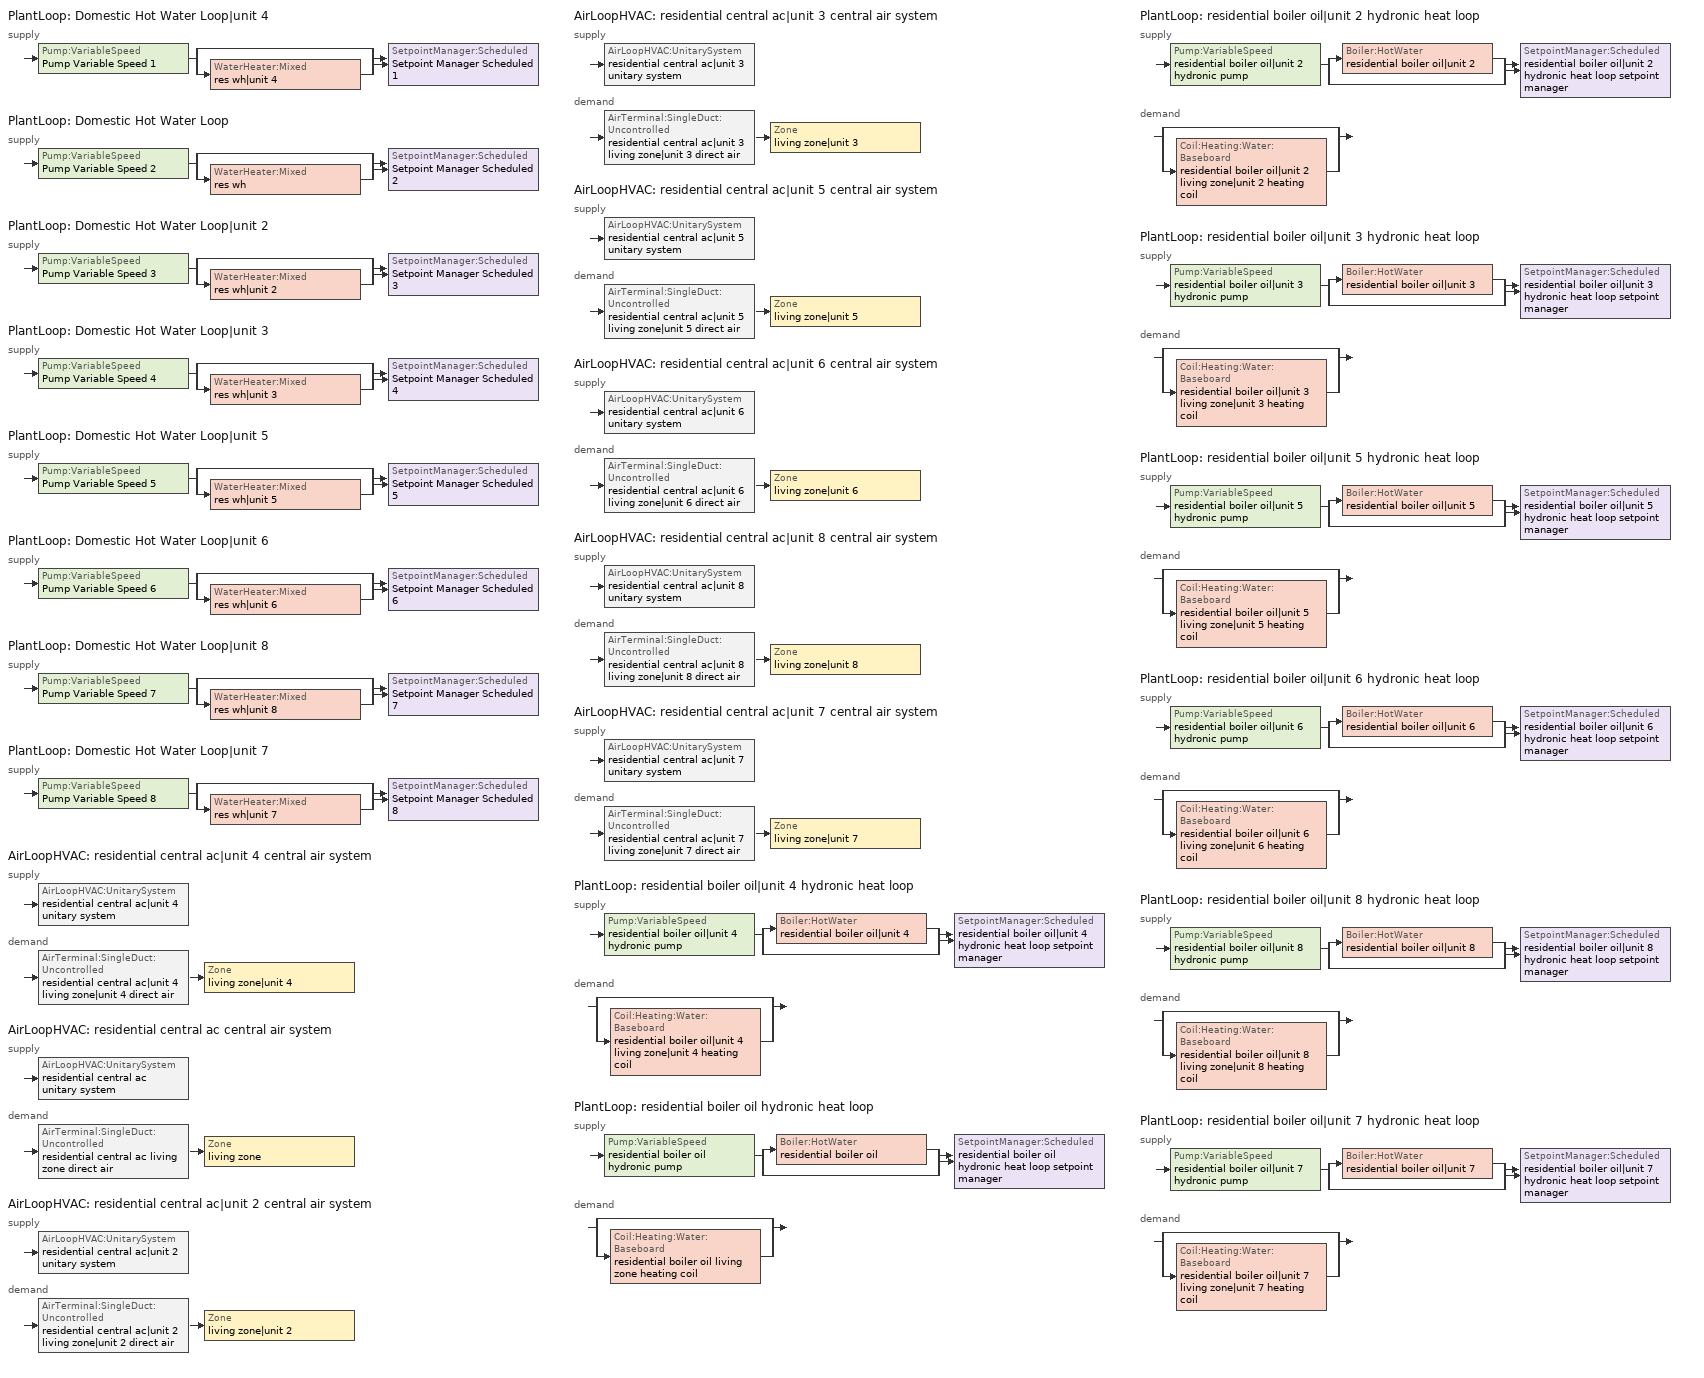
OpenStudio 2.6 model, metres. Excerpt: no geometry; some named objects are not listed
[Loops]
PlantLoop 'Domestic Hot Water Loop|unit 4'
 supply: Pump:VariableSpeed 'Pump Variable Speed 1' > split
  | bypass
  | WaterHeater:Mixed 'res wh|unit 4'
  join > SetpointManager:Scheduled 'Setpoint Manager Scheduled 1'
PlantLoop 'Domestic Hot Water Loop'
 supply: Pump:VariableSpeed 'Pump Variable Speed 2' > split
  | bypass
  | WaterHeater:Mixed 'res wh'
  join > SetpointManager:Scheduled 'Setpoint Manager Scheduled 2'
PlantLoop 'Domestic Hot Water Loop|unit 2'
 supply: Pump:VariableSpeed 'Pump Variable Speed 3' > split
  | bypass
  | WaterHeater:Mixed 'res wh|unit 2'
  join > SetpointManager:Scheduled 'Setpoint Manager Scheduled 3'
PlantLoop 'Domestic Hot Water Loop|unit 3'
 supply: Pump:VariableSpeed 'Pump Variable Speed 4' > split
  | bypass
  | WaterHeater:Mixed 'res wh|unit 3'
  join > SetpointManager:Scheduled 'Setpoint Manager Scheduled 4'
PlantLoop 'Domestic Hot Water Loop|unit 5'
 supply: Pump:VariableSpeed 'Pump Variable Speed 5' > split
  | bypass
  | WaterHeater:Mixed 'res wh|unit 5'
  join > SetpointManager:Scheduled 'Setpoint Manager Scheduled 5'
PlantLoop 'Domestic Hot Water Loop|unit 6'
 supply: Pump:VariableSpeed 'Pump Variable Speed 6' > split
  | bypass
  | WaterHeater:Mixed 'res wh|unit 6'
  join > SetpointManager:Scheduled 'Setpoint Manager Scheduled 6'
PlantLoop 'Domestic Hot Water Loop|unit 8'
 supply: Pump:VariableSpeed 'Pump Variable Speed 7' > split
  | bypass
  | WaterHeater:Mixed 'res wh|unit 8'
  join > SetpointManager:Scheduled 'Setpoint Manager Scheduled 7'
PlantLoop 'Domestic Hot Water Loop|unit 7'
 supply: Pump:VariableSpeed 'Pump Variable Speed 8' > split
  | bypass
  | WaterHeater:Mixed 'res wh|unit 7'
  join > SetpointManager:Scheduled 'Setpoint Manager Scheduled 8'
AirLoopHVAC 'residential central ac|unit 4 central air system'
 supply: AirLoopHVAC:UnitarySystem 'residential central ac|unit 4 unitary system'
 demand: AirTerminal:SingleDuct:Uncontrolled 'residential central ac|unit 4 living zone|unit 4 direct air' > Zone 'living zone|unit 4'
AirLoopHVAC 'residential central ac central air system'
 supply: AirLoopHVAC:UnitarySystem 'residential central ac unitary system'
 demand: AirTerminal:SingleDuct:Uncontrolled 'residential central ac living zone direct air' > Zone 'living zone'
AirLoopHVAC 'residential central ac|unit 2 central air system'
 supply: AirLoopHVAC:UnitarySystem 'residential central ac|unit 2 unitary system'
 demand: AirTerminal:SingleDuct:Uncontrolled 'residential central ac|unit 2 living zone|unit 2 direct air' > Zone 'living zone|unit 2'
AirLoopHVAC 'residential central ac|unit 3 central air system'
 supply: AirLoopHVAC:UnitarySystem 'residential central ac|unit 3 unitary system'
 demand: AirTerminal:SingleDuct:Uncontrolled 'residential central ac|unit 3 living zone|unit 3 direct air' > Zone 'living zone|unit 3'
AirLoopHVAC 'residential central ac|unit 5 central air system'
 supply: AirLoopHVAC:UnitarySystem 'residential central ac|unit 5 unitary system'
 demand: AirTerminal:SingleDuct:Uncontrolled 'residential central ac|unit 5 living zone|unit 5 direct air' > Zone 'living zone|unit 5'
AirLoopHVAC 'residential central ac|unit 6 central air system'
 supply: AirLoopHVAC:UnitarySystem 'residential central ac|unit 6 unitary system'
 demand: AirTerminal:SingleDuct:Uncontrolled 'residential central ac|unit 6 living zone|unit 6 direct air' > Zone 'living zone|unit 6'
AirLoopHVAC 'residential central ac|unit 8 central air system'
 supply: AirLoopHVAC:UnitarySystem 'residential central ac|unit 8 unitary system'
 demand: AirTerminal:SingleDuct:Uncontrolled 'residential central ac|unit 8 living zone|unit 8 direct air' > Zone 'living zone|unit 8'
AirLoopHVAC 'residential central ac|unit 7 central air system'
 supply: AirLoopHVAC:UnitarySystem 'residential central ac|unit 7 unitary system'
 demand: AirTerminal:SingleDuct:Uncontrolled 'residential central ac|unit 7 living zone|unit 7 direct air' > Zone 'living zone|unit 7'
PlantLoop 'residential boiler oil|unit 4 hydronic heat loop'
 supply: Pump:VariableSpeed 'residential boiler oil|unit 4 hydronic pump' > split
  | Boiler:HotWater 'residential boiler oil|unit 4'
  | bypass
  join > SetpointManager:Scheduled 'residential boiler oil|unit 4 hydronic heat loop setpoint manager'
 demand: split
  | bypass
  | Coil:Heating:Water:Baseboard 'residential boiler oil|unit 4 living zone|unit 4 heating coil'
PlantLoop 'residential boiler oil hydronic heat loop'
 supply: Pump:VariableSpeed 'residential boiler oil hydronic pump' > split
  | Boiler:HotWater 'residential boiler oil'
  | bypass
  join > SetpointManager:Scheduled 'residential boiler oil hydronic heat loop setpoint manager'
 demand: split
  | bypass
  | Coil:Heating:Water:Baseboard 'residential boiler oil living zone heating coil'
PlantLoop 'residential boiler oil|unit 2 hydronic heat loop'
 supply: Pump:VariableSpeed 'residential boiler oil|unit 2 hydronic pump' > split
  | Boiler:HotWater 'residential boiler oil|unit 2'
  | bypass
  join > SetpointManager:Scheduled 'residential boiler oil|unit 2 hydronic heat loop setpoint manager'
 demand: split
  | bypass
  | Coil:Heating:Water:Baseboard 'residential boiler oil|unit 2 living zone|unit 2 heating coil'
PlantLoop 'residential boiler oil|unit 3 hydronic heat loop'
 supply: Pump:VariableSpeed 'residential boiler oil|unit 3 hydronic pump' > split
  | Boiler:HotWater 'residential boiler oil|unit 3'
  | bypass
  join > SetpointManager:Scheduled 'residential boiler oil|unit 3 hydronic heat loop setpoint manager'
 demand: split
  | bypass
  | Coil:Heating:Water:Baseboard 'residential boiler oil|unit 3 living zone|unit 3 heating coil'
PlantLoop 'residential boiler oil|unit 5 hydronic heat loop'
 supply: Pump:VariableSpeed 'residential boiler oil|unit 5 hydronic pump' > split
  | Boiler:HotWater 'residential boiler oil|unit 5'
  | bypass
  join > SetpointManager:Scheduled 'residential boiler oil|unit 5 hydronic heat loop setpoint manager'
 demand: split
  | bypass
  | Coil:Heating:Water:Baseboard 'residential boiler oil|unit 5 living zone|unit 5 heating coil'
PlantLoop 'residential boiler oil|unit 6 hydronic heat loop'
 supply: Pump:VariableSpeed 'residential boiler oil|unit 6 hydronic pump' > split
  | Boiler:HotWater 'residential boiler oil|unit 6'
  | bypass
  join > SetpointManager:Scheduled 'residential boiler oil|unit 6 hydronic heat loop setpoint manager'
 demand: split
  | bypass
  | Coil:Heating:Water:Baseboard 'residential boiler oil|unit 6 living zone|unit 6 heating coil'
PlantLoop 'residential boiler oil|unit 8 hydronic heat loop'
 supply: Pump:VariableSpeed 'residential boiler oil|unit 8 hydronic pump' > split
  | Boiler:HotWater 'residential boiler oil|unit 8'
  | bypass
  join > SetpointManager:Scheduled 'residential boiler oil|unit 8 hydronic heat loop setpoint manager'
 demand: split
  | bypass
  | Coil:Heating:Water:Baseboard 'residential boiler oil|unit 8 living zone|unit 8 heating coil'
PlantLoop 'residential boiler oil|unit 7 hydronic heat loop'
 supply: Pump:VariableSpeed 'residential boiler oil|unit 7 hydronic pump' > split
  | Boiler:HotWater 'residential boiler oil|unit 7'
  | bypass
  join > SetpointManager:Scheduled 'residential boiler oil|unit 7 hydronic heat loop setpoint manager'
 demand: split
  | bypass
  | Coil:Heating:Water:Baseboard 'residential boiler oil|unit 7 living zone|unit 7 heating coil'
[Sizing:Zone] Zone Cooling Design Supply Air Temperature Input Method=SupplyAirTemperature; Zone Cooling Design Supply Air Temperature {C}=14; Zone Cooling Design Supply Air Temperature Difference {deltaC}=11.11; Zone Heating Design Supply Air Temperature Input Method=SupplyAirTemperature; Zone Heating Design Supply Air Temperature {C}=40; Zone Heating Design Supply Air Temperature Difference {deltaC}=11.11; Zone Cooling Design Supply Air Humidity Ratio {kg-H2O/kg-air}=0.0085; Zone Heating Design Supply Air Humidity Ratio {kg-H2O/kg-air}=0.008; Cooling Design Air Flow Method=DesignDay; Heating Design Air Flow Method=DesignDay; Account for Dedicated Outdoor Air System=No; Dedicated Outdoor Air System Control Strategy=NeutralSupplyAir; Dedicated Outdoor Air Low Setpoint Temperature for Design {C}=autosize; Dedicated Outdoor Air High Setpoint Temperature for Design {C}=autosize
living zone; living zone|unit 2; living zone|unit 3; living zone|unit 4; living zone|unit 5; living zone|unit 6; living zone|unit 7; living zone|unit 8; corridor zone; unfinished basement zone; res ds_4 ret air zone; res ds_1 ret air zone; res ds_2 ret air zone; res ds_3 ret air zone; res ds_5 ret air zone; res ds_6 ret air zone; res ds_8 ret air zone; res ds_7 ret air zone
[Zone equipment]
living zone: residential central ac living zone direct air, residential boiler oil living zone convective water
living zone|unit 2: residential central ac|unit 2 living zone|unit 2 direct air, residential boiler oil|unit 2 living zone|unit 2 convective water
living zone|unit 3: residential central ac|unit 3 living zone|unit 3 direct air, residential boiler oil|unit 3 living zone|unit 3 convective water
living zone|unit 4: residential central ac|unit 4 living zone|unit 4 direct air, residential boiler oil|unit 4 living zone|unit 4 convective water
living zone|unit 5: residential central ac|unit 5 living zone|unit 5 direct air, residential boiler oil|unit 5 living zone|unit 5 convective water
living zone|unit 6: residential central ac|unit 6 living zone|unit 6 direct air, residential boiler oil|unit 6 living zone|unit 6 convective water
living zone|unit 7: residential central ac|unit 7 living zone|unit 7 direct air, residential boiler oil|unit 7 living zone|unit 7 convective water
living zone|unit 8: residential central ac|unit 8 living zone|unit 8 direct air, residential boiler oil|unit 8 living zone|unit 8 convective water
[PlantLoop] Glycol Concentration=0; Load Distribution Scheme=Optimal
Name | Maximum Loop Flow Rate {m3/s} | Plant Loop Volume {m3} | Fluid Type | Maximum Loop Temperature {C} | Minimum Loop Temperature {C} | Minimum Loop Flow Rate {m3/s}
Domestic Hot Water Loop|unit 4; Domestic Hot Water Loop; Domestic Hot Water Loop|unit 2; Domestic Hot Water Loop|unit 3; Domestic Hot Water Loop|unit 5; Domestic Hot Water Loop|unit 6; Domestic Hot Water Loop|unit 8; Domestic Hot Water Loop|unit 7 | 0.01 | 0.003
residential boiler oil|unit 4 hydronic heat loop; residential boiler oil hydronic heat loop; residential boiler oil|unit 2 hydronic heat loop; residential boiler oil|unit 3 hydronic heat loop; residential boiler oil|unit 5 hydronic heat loop; residential boiler oil|unit 6 hydronic heat loop; residential boiler oil|unit 8 hydronic heat loop; residential boiler oil|unit 7 hydronic heat loop |  | Autocalculate | Water | 100 | 0 | 0
[Sizing:Plant] Loop Type=Heating; Sizing Option=NonCoincident; Zone Timesteps in Averaging Window=1; Coincident Sizing Factor Mode=None
Name | Design Loop Exit Temperature {C} | Loop Design Temperature Difference {deltaC}
Domestic Hot Water Loop|unit 4; Domestic Hot Water Loop; Domestic Hot Water Loop|unit 2; Domestic Hot Water Loop|unit 3; Domestic Hot Water Loop|unit 5; Domestic Hot Water Loop|unit 6; Domestic Hot Water Loop|unit 8; Domestic Hot Water Loop|unit 7 | 52.6667 | 5.55556
residential boiler oil|unit 4 hydronic heat loop; residential boiler oil hydronic heat loop; residential boiler oil|unit 2 hydronic heat loop; residential boiler oil|unit 3 hydronic heat loop; residential boiler oil|unit 5 hydronic heat loop; residential boiler oil|unit 6 hydronic heat loop; residential boiler oil|unit 8 hydronic heat loop; residential boiler oil|unit 7 hydronic heat loop | 82.2222 | 11.1111
[Pump:VariableSpeed] Fraction of Motor Inefficiencies to Fluid Stream=0; Coefficient 1 of the Part Load Performance Curve=0; Coefficient 2 of the Part Load Performance Curve=1; Coefficient 3 of the Part Load Performance Curve=0; Coefficient 4 of the Part Load Performance Curve=0; Pump Control Type=Intermittent; Skin Loss Radiative Fraction=0.5; Design Power Sizing Method=PowerPerFlowPerPressure; Design Electric Power per Unit Flow Rate {W/(m3/s)}=348701.1; Design Shaft Power per Unit Flow Rate per Unit Head {W-s/m3-Pa}=1.28205; Design Minimum Flow Rate Fraction=0
Name | Rated Flow Rate {m3/s} | Rated Pump Head {Pa} | Rated Power Consumption {W} | Motor Efficiency
Pump Variable Speed 1; Pump Variable Speed 2; Pump Variable Speed 3; Pump Variable Speed 4; Pump Variable Speed 5; Pump Variable Speed 6; Pump Variable Speed 7; Pump Variable Speed 8 | 0.01 | 1 | 0 | 1
residential boiler oil|unit 4 hydronic pump; residential boiler oil hydronic pump; residential boiler oil|unit 2 hydronic pump; residential boiler oil|unit 3 hydronic pump; residential boiler oil|unit 5 hydronic pump; residential boiler oil|unit 6 hydronic pump; residential boiler oil|unit 8 hydronic pump; residential boiler oil|unit 7 hydronic pump | 0.000630902 | 179352 |  | 0.9
[SetpointManager:Scheduled] Control Variable=Temperature
Name | Schedule
Setpoint Manager Scheduled 1 | dhw temp
Setpoint Manager Scheduled 2 | dhw temp 1
Setpoint Manager Scheduled 3 | dhw temp 2
Setpoint Manager Scheduled 4 | dhw temp 3
Setpoint Manager Scheduled 5 | dhw temp 4
Setpoint Manager Scheduled 6 | dhw temp 5
Setpoint Manager Scheduled 7 | dhw temp 6
Setpoint Manager Scheduled 8 | dhw temp 7
residential boiler oil|unit 4 hydronic heat loop setpoint manager | residential boiler oil|unit 4 hydronic heat supply setpoint
residential boiler oil hydronic heat loop setpoint manager | residential boiler oil hydronic heat supply setpoint
residential boiler oil|unit 2 hydronic heat loop setpoint manager | residential boiler oil|unit 2 hydronic heat supply setpoint
residential boiler oil|unit 3 hydronic heat loop setpoint manager | residential boiler oil|unit 3 hydronic heat supply setpoint
residential boiler oil|unit 5 hydronic heat loop setpoint manager | residential boiler oil|unit 5 hydronic heat supply setpoint
residential boiler oil|unit 6 hydronic heat loop setpoint manager | residential boiler oil|unit 6 hydronic heat supply setpoint
residential boiler oil|unit 8 hydronic heat loop setpoint manager | residential boiler oil|unit 8 hydronic heat supply setpoint
residential boiler oil|unit 7 hydronic heat loop setpoint manager | residential boiler oil|unit 7 hydronic heat supply setpoint
[WaterHeater:Mixed] Tank Volume {m3}=0.107884; Deadband Temperature Difference {deltaC}=2; Maximum Temperature Limit {C}=99; Heater Control Type=Cycle; Heater Maximum Capacity {W}=11722.8; Heater Minimum Capacity {W}=0; Heater Fuel Type=NaturalGas; Heater Thermal Efficiency=0.773298; Off Cycle Parasitic Fuel Consumption Rate {W}=0; Off Cycle Parasitic Fuel Type=Electricity; Off Cycle Parasitic Heat Fraction to Tank=0; On Cycle Parasitic Fuel Consumption Rate {W}=0; On Cycle Parasitic Fuel Type=Electricity; On Cycle Parasitic Heat Fraction to Tank=0; Ambient Temperature Indicator=ThermalZone; Off Cycle Loss Coefficient to Ambient Temperature {W/K}=4.15693; Off Cycle Loss Fraction to Thermal Zone=0.64; On Cycle Loss Coefficient to Ambient Temperature {W/K}=4.15693; On Cycle Loss Fraction to Thermal Zone=1; Use Side Effectiveness=1; Source Side Effectiveness=1; Use Side Design Flow Rate {m3/s}=autosize; Source Side Design Flow Rate {m3/s}=autosize; Indirect Water Heating Recovery Time {hr}=1.5; Source Side Flow Control Mode=IndirectHeatPrimarySetpoint
Name | Setpoint Temperature Schedule | Ambient Temperature Thermal Zone
res wh|unit 4 | WH Setpoint Temp | unfinished basement zone
res wh | WH Setpoint Temp 1 | unfinished basement zone
res wh|unit 2 | WH Setpoint Temp 2 | unfinished basement zone
res wh|unit 3 | WH Setpoint Temp 3 | unfinished basement zone
res wh|unit 5 | WH Setpoint Temp 4 | living zone|unit 5
res wh|unit 6 | WH Setpoint Temp 5 | living zone|unit 6
res wh|unit 8 | WH Setpoint Temp 6 | living zone|unit 8
res wh|unit 7 | WH Setpoint Temp 7 | living zone|unit 7
[Coil:Cooling:DX:SingleSpeed] Availability Schedule=residential cooling season; Rated Total Cooling Capacity {W}=17584.3; Rated Sensible Heat Ratio=0.740403; Rated COP {W/W}=3.95054; Rated Air Flow Rate {m3/s}=0.911095; Rated Evaporator Fan Power Per Volume Flow Rate {W/(m3/s)}=773.391; Nominal Time for Condensate Removal to Begin {s}=1000; Ratio of Initial Moisture Evaporation Rate and Steady State Latent Capacity=1.5; Maximum Cycling Rate {cycles/hr}=3; Latent Capacity Time Constant {s}=45; Condenser Type=AirCooled; Evaporative Condenser Effectiveness=0; Evaporative Condenser Air Flow Rate {m3/s}=Autosize; Evaporative Condenser Pump Rated Power Consumption {W}=Autosize; Crankcase Heater Capacity {W}=0; Maximum Outdoor Dry-Bulb Temperature for Crankcase Heater Operation {C}=12.7778; Basin Heater Capacity {W/K}=0; Basin Heater Setpoint Temperature {C}=10
Name | Total Cooling Capacity Function of Temperature Curve | Total Cooling Capacity Function of Flow Fraction Curve | Energy Input Ratio Function of Temperature Curve | Energy Input Ratio Function of Flow Fraction Curve | Part Load Fraction Correlation Curve
residential central ac|unit 4 cooling coil | Cool-Cap-fT1 | Cool-Cap-fFF1 | Cool-EIR-fT1 | Cool-EIR-fFF1 | Cool-PLF-fPLR1
residential central ac cooling coil | Cool-Cap-fT1 1 | Cool-Cap-fFF1 1 | Cool-EIR-fT1 1 | Cool-EIR-fFF1 1 | Cool-PLF-fPLR1 1
residential central ac|unit 2 cooling coil | Cool-Cap-fT1 2 | Cool-Cap-fFF1 2 | Cool-EIR-fT1 2 | Cool-EIR-fFF1 2 | Cool-PLF-fPLR1 2
residential central ac|unit 3 cooling coil | Cool-Cap-fT1 3 | Cool-Cap-fFF1 3 | Cool-EIR-fT1 3 | Cool-EIR-fFF1 3 | Cool-PLF-fPLR1 3
residential central ac|unit 5 cooling coil | Cool-Cap-fT1 4 | Cool-Cap-fFF1 4 | Cool-EIR-fT1 4 | Cool-EIR-fFF1 4 | Cool-PLF-fPLR1 4
residential central ac|unit 6 cooling coil | Cool-Cap-fT1 5 | Cool-Cap-fFF1 5 | Cool-EIR-fT1 5 | Cool-EIR-fFF1 5 | Cool-PLF-fPLR1 5
residential central ac|unit 8 cooling coil | Cool-Cap-fT1 6 | Cool-Cap-fFF1 6 | Cool-EIR-fT1 6 | Cool-EIR-fFF1 6 | Cool-PLF-fPLR1 6
residential central ac|unit 7 cooling coil | Cool-Cap-fT1 7 | Cool-Cap-fFF1 7 | Cool-EIR-fT1 7 | Cool-EIR-fFF1 7 | Cool-PLF-fPLR1 7
[Fan:OnOff] Availability Schedule=Always On Discrete; Fan Efficiency=0.117562; Pressure Rise {Pa}=124.55; Motor Efficiency=1; Motor In Airstream Fraction=1
Name | Maximum Flow Rate {m3/s} | Fan Power Ratio Function of Speed Ratio Curve | Fan Efficiency Ratio Function of Speed Ratio Curve
residential central ac|unit 4 supply fan | 0.0759163 | Fan On Off Power Curve | Fan On Off Efficiency Curve
residential central ac supply fan | 0.0776101 | Fan On Off Power Curve 1 | Fan On Off Efficiency Curve 1
residential central ac|unit 2 supply fan | 0.0779044 | Fan On Off Power Curve 2 | Fan On Off Efficiency Curve 2
residential central ac|unit 3 supply fan | 0.075622 | Fan On Off Power Curve 3 | Fan On Off Efficiency Curve 3
residential central ac|unit 5 supply fan | 0.0813712 | Fan On Off Power Curve 4 | Fan On Off Efficiency Curve 4
residential central ac|unit 6 supply fan | 0.0816447 | Fan On Off Power Curve 5 | Fan On Off Efficiency Curve 5
residential central ac|unit 8 supply fan | 0.0797967 | Fan On Off Power Curve 6 | Fan On Off Efficiency Curve 6
residential central ac|unit 7 supply fan | 0.0795232 | Fan On Off Power Curve 7 | Fan On Off Efficiency Curve 7
[AirLoopHVAC:UnitarySystem] Control Type=Load; Dehumidification Control Type=None; Availability Schedule=Always On Discrete; Fan Placement=BlowThrough; Supply Air Fan Operating Mode Schedule=Always Off Discrete; DX Heating Coil Sizing Ratio=1; Use DOAS DX Cooling Coil=No; DOAS DX Cooling Coil Leaving Minimum Air Temperature {C}=2; Latent Load Control=SensibleOnlyLoadControl; Supply Air Flow Rate Method During Cooling Operation=SupplyAirFlowRate; Supply Air Flow Rate Method During Heating Operation=SupplyAirFlowRate; Supply Air Flow Rate During Heating Operation {m3/s}=1e-005; Supply Air Flow Rate When No Cooling or Heating is Required {m3/s}=0; Maximum Supply Air Temperature {C}=48.8889; Maximum Outdoor Dry-Bulb Temperature for Supplemental Heater Operation {C}=21; Maximum Cycling Rate {cycles/hr}=2.5; Heat Pump Time Constant {s}=60; Fraction of On-Cycle Power Use=0.01; Heat Pump Fan Delay Time {s}=60; Ancilliary On-Cycle Electric Power {W}=0; Ancilliary Off-Cycle Electric Power {W}=0
Name | Controlling Zone or Thermostat Location | Supply Fan | Cooling Coil | Supply Air Flow Rate During Cooling Operation {m3/s}
residential central ac|unit 4 unitary system | living zone|unit 4 | residential central ac|unit 4 supply fan | residential central ac|unit 4 cooling coil | 0.0759116
residential central ac unitary system | living zone | residential central ac supply fan | residential central ac cooling coil | 0.0776054
residential central ac|unit 2 unitary system | living zone|unit 2 | residential central ac|unit 2 supply fan | residential central ac|unit 2 cooling coil | 0.0778997
residential central ac|unit 3 unitary system | living zone|unit 3 | residential central ac|unit 3 supply fan | residential central ac|unit 3 cooling coil | 0.0756173
residential central ac|unit 5 unitary system | living zone|unit 5 | residential central ac|unit 5 supply fan | residential central ac|unit 5 cooling coil | 0.0813665
residential central ac|unit 6 unitary system | living zone|unit 6 | residential central ac|unit 6 supply fan | residential central ac|unit 6 cooling coil | 0.08164
residential central ac|unit 8 unitary system | living zone|unit 8 | residential central ac|unit 8 supply fan | residential central ac|unit 8 cooling coil | 0.079792
residential central ac|unit 7 unitary system | living zone|unit 7 | residential central ac|unit 7 supply fan | residential central ac|unit 7 cooling coil | 0.0795185
[AirLoopHVAC] Availability Schedule=Always On Discrete
Name | Design Supply Air Flow Rate {m3/s}
residential central ac|unit 4 central air system | 0.0759116
residential central ac central air system | 0.0776054
residential central ac|unit 2 central air system | 0.0778997
residential central ac|unit 3 central air system | 0.0756173
residential central ac|unit 5 central air system | 0.0813665
residential central ac|unit 6 central air system | 0.08164
residential central ac|unit 8 central air system | 0.079792
residential central ac|unit 7 central air system | 0.0795185
[Sizing:System] Type of Load to Size On=Sensible; Design Outdoor Air Flow Rate {m3/s}=Autosize; Minimum System Air Flow Ratio=0.3; Preheat Design Temperature {C}=7; Preheat Design Humidity Ratio {kg-H2O/kg-Air}=0.008; Precool Design Temperature {C}=12.8; Precool Design Humidity Ratio {kg-H2O/kg-Air}=0.008; Central Cooling Design Supply Air Temperature {C}=12.8; Central Heating Design Supply Air Temperature {C}=16.7; Sizing Option=NonCoincident; 100% Outdoor Air in Cooling=Yes; 100% Outdoor Air in Heating=Yes; Central Cooling Design Supply Air Humidity Ratio {kg-H2O/kg-Air}=0.0085; Central Heating Design Supply Air Humidity Ratio {kg-H2O/kg-Air}=0.008; Cooling Design Air Flow Method=DesignDay; Cooling Design Air Flow Rate {m3/s}=0; Heating Design Air Flow Method=DesignDay; Heating Design Air Flow Rate {m3/s}=0; System Outdoor Air Method=ZoneSum; Zone Maximum Outdoor Air Fraction=1; Cooling Supply Air Flow Rate Per Floor Area {m3/s-m2}=0.00996765; Cooling Fraction of Autosized Cooling Supply Air Flow Rate=1; Cooling Supply Air Flow Rate Per Unit Cooling Capacity {m3/s-W}=3.94755e-05; Heating Supply Air Flow Rate Per Floor Area {m3/s-m2}=0.00996765; Heating Fraction of Autosized Heating Supply Air Flow Rate=1; Heating Fraction of Autosized Cooling Supply Air Flow Rate=1; Heating Supply Air Flow Rate Per Unit Heating Capacity {m3/s-W}=3.15882e-05; Cooling Design Capacity Method=CoolingDesignCapacity; Cooling Design Capacity {W}=autosize; Cooling Design Capacity Per Floor Area {W/m2}=234.7; Fraction of Autosized Cooling Design Capacity=1; Heating Design Capacity Method=HeatingDesignCapacity; Heating Design Capacity {W}=autosize; Heating Design Capacity Per Floor Area {W/m2}=157; Fraction of Autosized Heating Design Capacity=1; Central Cooling Capacity Control Method=OnOff
residential central ac|unit 4 central air system; residential central ac central air system; residential central ac|unit 2 central air system; residential central ac|unit 3 central air system; residential central ac|unit 5 central air system; residential central ac|unit 6 central air system; residential central ac|unit 8 central air system; residential central ac|unit 7 central air system
[AirTerminal:SingleDuct:Uncontrolled] Availability Schedule=Always On Discrete
Name | Maximum Air Flow Rate {m3/s}
residential central ac|unit 4 living zone|unit 4 direct air | 0.0759116
residential central ac living zone direct air | 0.0776054
residential central ac|unit 2 living zone|unit 2 direct air | 0.0778997
residential central ac|unit 3 living zone|unit 3 direct air | 0.0756173
residential central ac|unit 5 living zone|unit 5 direct air | 0.0813665
residential central ac|unit 6 living zone|unit 6 direct air | 0.08164
residential central ac|unit 8 living zone|unit 8 direct air | 0.079792
residential central ac|unit 7 living zone|unit 7 direct air | 0.0795185
[Boiler:HotWater] Fuel Type=FuelOil#1; Nominal Capacity {W}=29307.1; Nominal Thermal Efficiency=0.8; Efficiency Curve Temperature Evaluation Variable=LeavingBoiler; Design Water Outlet Temperature {C}=82.2222; Minimum Part Load Ratio=0.99; Maximum Part Load Ratio=1; Optimum Part Load Ratio=1; Water Outlet Upper Temperature Limit {C}=99.9; Boiler Flow Mode=ConstantFlow; Parasitic Electric Load {W}=220; Sizing Factor=1
Name | Normalized Boiler Efficiency Curve
residential boiler oil|unit 4 | NonCondensingBoilerEff
residential boiler oil | NonCondensingBoilerEff 1
residential boiler oil|unit 2 | NonCondensingBoilerEff 2
residential boiler oil|unit 3 | NonCondensingBoilerEff 3
residential boiler oil|unit 5 | NonCondensingBoilerEff 4
residential boiler oil|unit 6 | NonCondensingBoilerEff 5
residential boiler oil|unit 8 | NonCondensingBoilerEff 6
residential boiler oil|unit 7 | NonCondensingBoilerEff 7
[Coil:Heating:Water:Baseboard] Heating Design Capacity Method=HeatingDesignCapacity; Heating Design Capacity {W}=29307.1; Heating Design Capacity Per Floor Area {W/m2}=0; Fraction of Autosized Heating Design Capacity=0.8; U-Factor Times Area Value {W/K}=2110.11; Maximum Water Flow Rate {m3/s}=0.00126249; Convergence Tolerance=0.001
residential boiler oil|unit 4 living zone|unit 4 heating coil; residential boiler oil living zone heating coil; residential boiler oil|unit 2 living zone|unit 2 heating coil; residential boiler oil|unit 3 living zone|unit 3 heating coil; residential boiler oil|unit 5 living zone|unit 5 heating coil; residential boiler oil|unit 6 living zone|unit 6 heating coil; residential boiler oil|unit 8 living zone|unit 8 heating coil; residential boiler oil|unit 7 living zone|unit 7 heating coil
[ZoneHVAC:Baseboard:Convective:Water] Availability Schedule=residential heating season
Name | Heating Coil
residential boiler oil|unit 4 living zone|unit 4 convective water | residential boiler oil|unit 4 living zone|unit 4 heating coil
residential boiler oil living zone convective water | residential boiler oil living zone heating coil
residential boiler oil|unit 2 living zone|unit 2 convective water | residential boiler oil|unit 2 living zone|unit 2 heating coil
residential boiler oil|unit 3 living zone|unit 3 convective water | residential boiler oil|unit 3 living zone|unit 3 heating coil
residential boiler oil|unit 5 living zone|unit 5 convective water | residential boiler oil|unit 5 living zone|unit 5 heating coil
residential boiler oil|unit 6 living zone|unit 6 convective water | residential boiler oil|unit 6 living zone|unit 6 heating coil
residential boiler oil|unit 8 living zone|unit 8 convective water | residential boiler oil|unit 8 living zone|unit 8 heating coil
residential boiler oil|unit 7 living zone|unit 7 convective water | residential boiler oil|unit 7 living zone|unit 7 heating coil
[EnergyManagementSystem:Sensor]
Name | Output Variable or Output Meter | Output Variable or Output Meter Index Key
res_nv_pb_s | Site Outdoor Air Barometric Pressure
res_af_vw_s | Site Wind Speed
res_nv_wt_s | Site Outdoor Air Humidity Ratio
res_af_4_tin_s | Zone Mean Air Temperature | living zone|unit 4
res_af_4_tt_s | Zone Outdoor Air Drybulb Temperature | living zone|unit 4
res_nv_4_nva_s | Schedule Value | res nv_4 avail schedule
res_nv_4_sp_s | Schedule Value | res nv_4 temp schedule
res_ds_4_win_s | Zone Mean Air Humidity Ratio | living zone|unit 4
res_ds_4_ah_mfr_s | System Node Mass Flow Rate | Node 101
res_ds_4_fan_rtf_s | Fan Runtime Fraction | residential central ac|unit 4 supply fan
res_ds_4_ah_vfr_s | System Node Current Density Volume Flow Rate | Node 101
res_ds_4_ah_tt_s | System Node Temperature | Node 101
res_ds_4_ra_t_s | System Node Temperature | Node 104
res_ds_4_ah_wt_s | System Node Humidity Ratio | Node 101
res_ds_4_ra_w_s | System Node Humidity Ratio | Node 104
res_ds_4_ah_t_s; res_ds_1_ah_t_s; res_ds_2_ah_t_s; res_ds_3_ah_t_s | Zone Air Temperature | unfinished basement zone
res_ds_4_ah_w_s; res_ds_1_ah_w_s; res_ds_2_ah_w_s; res_ds_3_ah_w_s | Zone Mean Air Humidity Ratio | unfinished basement zone
res_infil_4_range_sch_s | Schedule Value | res mv_4 range exhaust schedule
res_infil_4_bath_sch_s | Schedule Value | res mv_4 bath exhaust schedule
res_infil_4_wh_sch_s; res_infil_1_wh_sch_s; res_infil_2_wh_sch_s; res_infil_3_wh_sch_s; res_infil_5_wh_sch_s; res_infil_6_wh_sch_s; res_infil_8_wh_sch_s; res_infil_7_wh_sch_s | Schedule Value | Always On Discrete
res_af_1_tin_s | Zone Mean Air Temperature | living zone
res_af_1_tt_s | Zone Outdoor Air Drybulb Temperature | living zone
res_nv_1_nva_s | Schedule Value | res nv_1 avail schedule
res_nv_1_sp_s | Schedule Value | res nv_1 temp schedule
res_ds_1_win_s | Zone Mean Air Humidity Ratio | living zone
res_ds_1_ah_mfr_s | System Node Mass Flow Rate | Node 107
res_ds_1_fan_rtf_s | Fan Runtime Fraction | residential central ac supply fan
res_ds_1_ah_vfr_s | System Node Current Density Volume Flow Rate | Node 107
res_ds_1_ah_tt_s | System Node Temperature | Node 107
res_ds_1_ra_t_s | System Node Temperature | Node 110
res_ds_1_ah_wt_s | System Node Humidity Ratio | Node 107
res_ds_1_ra_w_s | System Node Humidity Ratio | Node 110
res_infil_1_range_sch_s | Schedule Value | res mv_1 range exhaust schedule
res_infil_1_bath_sch_s | Schedule Value | res mv_1 bath exhaust schedule
res_af_2_tin_s | Zone Mean Air Temperature | living zone|unit 2
res_af_2_tt_s | Zone Outdoor Air Drybulb Temperature | living zone|unit 2
res_nv_2_nva_s | Schedule Value | res nv_2 avail schedule
res_nv_2_sp_s | Schedule Value | res nv_2 temp schedule
res_ds_2_win_s | Zone Mean Air Humidity Ratio | living zone|unit 2
res_ds_2_ah_mfr_s | System Node Mass Flow Rate | Node 113
res_ds_2_fan_rtf_s | Fan Runtime Fraction | residential central ac|unit 2 supply fan
res_ds_2_ah_vfr_s | System Node Current Density Volume Flow Rate | Node 113
res_ds_2_ah_tt_s | System Node Temperature | Node 113
res_ds_2_ra_t_s | System Node Temperature | Node 116
res_ds_2_ah_wt_s | System Node Humidity Ratio | Node 113
res_ds_2_ra_w_s | System Node Humidity Ratio | Node 116
res_infil_2_range_sch_s | Schedule Value | res mv_2 range exhaust schedule
res_infil_2_bath_sch_s | Schedule Value | res mv_2 bath exhaust schedule
res_af_3_tin_s | Zone Mean Air Temperature | living zone|unit 3
res_af_3_tt_s | Zone Outdoor Air Drybulb Temperature | living zone|unit 3
res_nv_3_nva_s | Schedule Value | res nv_3 avail schedule
res_nv_3_sp_s | Schedule Value | res nv_3 temp schedule
res_ds_3_win_s | Zone Mean Air Humidity Ratio | living zone|unit 3
res_ds_3_ah_mfr_s | System Node Mass Flow Rate | Node 119
res_ds_3_fan_rtf_s | Fan Runtime Fraction | residential central ac|unit 3 supply fan
res_ds_3_ah_vfr_s | System Node Current Density Volume Flow Rate | Node 119
res_ds_3_ah_tt_s | System Node Temperature | Node 119
res_ds_3_ra_t_s | System Node Temperature | Node 122
res_ds_3_ah_wt_s | System Node Humidity Ratio | Node 119
res_ds_3_ra_w_s | System Node Humidity Ratio | Node 122
res_infil_3_range_sch_s | Schedule Value | res mv_3 range exhaust schedule
res_infil_3_bath_sch_s | Schedule Value | res mv_3 bath exhaust schedule
res_af_5_tin_s | Zone Mean Air Temperature | living zone|unit 5
res_af_5_tt_s | Zone Outdoor Air Drybulb Temperature | living zone|unit 5
res_nv_5_nva_s | Schedule Value | res nv_5 avail schedule
res_nv_5_sp_s | Schedule Value | res nv_5 temp schedule
res_ds_5_win_s | Zone Mean Air Humidity Ratio | living zone|unit 5
res_infil_5_range_sch_s | Schedule Value | res mv_5 range exhaust schedule
res_infil_5_bath_sch_s | Schedule Value | res mv_5 bath exhaust schedule
res_af_6_tin_s | Zone Mean Air Temperature | living zone|unit 6
res_af_6_tt_s | Zone Outdoor Air Drybulb Temperature | living zone|unit 6
res_nv_6_nva_s | Schedule Value | res nv_6 avail schedule
res_nv_6_sp_s | Schedule Value | res nv_6 temp schedule
res_ds_6_win_s | Zone Mean Air Humidity Ratio | living zone|unit 6
res_infil_6_range_sch_s | Schedule Value | res mv_6 range exhaust schedule
res_infil_6_bath_sch_s | Schedule Value | res mv_6 bath exhaust schedule
res_af_8_tin_s | Zone Mean Air Temperature | living zone|unit 8
res_af_8_tt_s | Zone Outdoor Air Drybulb Temperature | living zone|unit 8
res_nv_8_nva_s | Schedule Value | res nv_8 avail schedule
res_nv_8_sp_s | Schedule Value | res nv_8 temp schedule
res_ds_8_win_s | Zone Mean Air Humidity Ratio | living zone|unit 8
res_infil_8_range_sch_s | Schedule Value | res mv_8 range exhaust schedule
res_infil_8_bath_sch_s | Schedule Value | res mv_8 bath exhaust schedule
res_af_7_tin_s | Zone Mean Air Temperature | living zone|unit 7
res_af_7_tt_s | Zone Outdoor Air Drybulb Temperature | living zone|unit 7
res_nv_7_nva_s | Schedule Value | res nv_7 avail schedule
res_nv_7_sp_s | Schedule Value | res nv_7 temp schedule
res_ds_7_win_s | Zone Mean Air Humidity Ratio | living zone|unit 7
res_infil_7_range_sch_s | Schedule Value | res mv_7 range exhaust schedule
res_infil_7_bath_sch_s | Schedule Value | res mv_7 bath exhaust schedule
[EnergyManagementSystem:Actuator]
Name | Actuated Component | Actuated Component Type | Actuated Component Control Type
res_nv_4_flow_act | res nv_4 flow | Zone Infiltration | Air Exchange Flow Rate
res_ds_4_sup_s_lk_to_lv_equip_act | res ds_4 sup s lk to lv equip | OtherEquipment | Power Level
res_ds_4_sup_lat_lk_to_lv_equip_act | res ds_4 sup lat lk to lv equip | OtherEquipment | Power Level
res_ds_4_sup_d_cn_to_lv_equip_act | res ds_4 sup d cn to lv equip | OtherEquipment | Power Level
res_ds_4_sup_d_cn_to_ah_equip_act | res ds_4 sup d cn to ah equip | OtherEquipment | Power Level
res_ds_4_ret_d_cn_to_pl_equip_act | res ds_4 ret d cn to pl equip | OtherEquipment | Power Level
res_ds_4_ret_d_cn_to_ah_equip_act | res ds_4 ret d cn to ah equip | OtherEquipment | Power Level
res_ds_4_sup_s_lk_to_ah_equip_act | res ds_4 sup s lk to ah equip | OtherEquipment | Power Level
res_ds_4_sup_lat_lk_to_ah_equip_act | res ds_4 sup lat lk to ah equip | OtherEquipment | Power Level
res_ds_4_ret_s_lk_equip_act | res ds_4 ret s lk equip | OtherEquipment | Power Level
res_ds_4_ret_lat_lk_equip_act | res ds_4 ret lat lk equip | OtherEquipment | Power Level
res_ds_4_ah_to_liv_mix_act | res ds_4 ah to liv mix | ZoneMixing | Air Exchange Flow Rate
res_ds_4_liv_to_ah_mix_act | res ds_4 liv to ah mix | ZoneMixing | Air Exchange Flow Rate
res_infil_4_house_fan_act | res infil_4 house fan | ElectricEquipment | Electric Power Level
res_infil_4_range_fan_act | res infil_4 range fan | ElectricEquipment | Electric Power Level
res_infil_4_bath_fan_act | res infil_4 bath fan | ElectricEquipment | Electric Power Level
res_infil_4_flow_act | res infil_4 flow | Zone Infiltration | Air Exchange Flow Rate
res_nv_1_flow_act | res nv_1 flow | Zone Infiltration | Air Exchange Flow Rate
res_ds_1_sup_s_lk_to_lv_equip_act | res ds_1 sup s lk to lv equip | OtherEquipment | Power Level
res_ds_1_sup_lat_lk_to_lv_equip_act | res ds_1 sup lat lk to lv equip | OtherEquipment | Power Level
res_ds_1_sup_d_cn_to_lv_equip_act | res ds_1 sup d cn to lv equip | OtherEquipment | Power Level
res_ds_1_sup_d_cn_to_ah_equip_act | res ds_1 sup d cn to ah equip | OtherEquipment | Power Level
res_ds_1_ret_d_cn_to_pl_equip_act | res ds_1 ret d cn to pl equip | OtherEquipment | Power Level
res_ds_1_ret_d_cn_to_ah_equip_act | res ds_1 ret d cn to ah equip | OtherEquipment | Power Level
res_ds_1_sup_s_lk_to_ah_equip_act | res ds_1 sup s lk to ah equip | OtherEquipment | Power Level
res_ds_1_sup_lat_lk_to_ah_equip_act | res ds_1 sup lat lk to ah equip | OtherEquipment | Power Level
res_ds_1_ret_s_lk_equip_act | res ds_1 ret s lk equip | OtherEquipment | Power Level
res_ds_1_ret_lat_lk_equip_act | res ds_1 ret lat lk equip | OtherEquipment | Power Level
res_ds_1_ah_to_liv_mix_act | res ds_1 ah to liv mix | ZoneMixing | Air Exchange Flow Rate
res_ds_1_liv_to_ah_mix_act | res ds_1 liv to ah mix | ZoneMixing | Air Exchange Flow Rate
res_infil_1_house_fan_act | res infil_1 house fan | ElectricEquipment | Electric Power Level
res_infil_1_range_fan_act | res infil_1 range fan | ElectricEquipment | Electric Power Level
res_infil_1_bath_fan_act | res infil_1 bath fan | ElectricEquipment | Electric Power Level
res_infil_1_flow_act | res infil_1 flow | Zone Infiltration | Air Exchange Flow Rate
res_nv_2_flow_act | res nv_2 flow | Zone Infiltration | Air Exchange Flow Rate
res_ds_2_sup_s_lk_to_lv_equip_act | res ds_2 sup s lk to lv equip | OtherEquipment | Power Level
res_ds_2_sup_lat_lk_to_lv_equip_act | res ds_2 sup lat lk to lv equip | OtherEquipment | Power Level
res_ds_2_sup_d_cn_to_lv_equip_act | res ds_2 sup d cn to lv equip | OtherEquipment | Power Level
res_ds_2_sup_d_cn_to_ah_equip_act | res ds_2 sup d cn to ah equip | OtherEquipment | Power Level
res_ds_2_ret_d_cn_to_pl_equip_act | res ds_2 ret d cn to pl equip | OtherEquipment | Power Level
res_ds_2_ret_d_cn_to_ah_equip_act | res ds_2 ret d cn to ah equip | OtherEquipment | Power Level
res_ds_2_sup_s_lk_to_ah_equip_act | res ds_2 sup s lk to ah equip | OtherEquipment | Power Level
res_ds_2_sup_lat_lk_to_ah_equip_act | res ds_2 sup lat lk to ah equip | OtherEquipment | Power Level
res_ds_2_ret_s_lk_equip_act | res ds_2 ret s lk equip | OtherEquipment | Power Level
res_ds_2_ret_lat_lk_equip_act | res ds_2 ret lat lk equip | OtherEquipment | Power Level
res_ds_2_ah_to_liv_mix_act | res ds_2 ah to liv mix | ZoneMixing | Air Exchange Flow Rate
res_ds_2_liv_to_ah_mix_act | res ds_2 liv to ah mix | ZoneMixing | Air Exchange Flow Rate
res_infil_2_house_fan_act | res infil_2 house fan | ElectricEquipment | Electric Power Level
res_infil_2_range_fan_act | res infil_2 range fan | ElectricEquipment | Electric Power Level
res_infil_2_bath_fan_act | res infil_2 bath fan | ElectricEquipment | Electric Power Level
res_infil_2_flow_act | res infil_2 flow | Zone Infiltration | Air Exchange Flow Rate
res_nv_3_flow_act | res nv_3 flow | Zone Infiltration | Air Exchange Flow Rate
res_ds_3_sup_s_lk_to_lv_equip_act | res ds_3 sup s lk to lv equip | OtherEquipment | Power Level
res_ds_3_sup_lat_lk_to_lv_equip_act | res ds_3 sup lat lk to lv equip | OtherEquipment | Power Level
res_ds_3_sup_d_cn_to_lv_equip_act | res ds_3 sup d cn to lv equip | OtherEquipment | Power Level
res_ds_3_sup_d_cn_to_ah_equip_act | res ds_3 sup d cn to ah equip | OtherEquipment | Power Level
res_ds_3_ret_d_cn_to_pl_equip_act | res ds_3 ret d cn to pl equip | OtherEquipment | Power Level
res_ds_3_ret_d_cn_to_ah_equip_act | res ds_3 ret d cn to ah equip | OtherEquipment | Power Level
res_ds_3_sup_s_lk_to_ah_equip_act | res ds_3 sup s lk to ah equip | OtherEquipment | Power Level
res_ds_3_sup_lat_lk_to_ah_equip_act | res ds_3 sup lat lk to ah equip | OtherEquipment | Power Level
res_ds_3_ret_s_lk_equip_act | res ds_3 ret s lk equip | OtherEquipment | Power Level
res_ds_3_ret_lat_lk_equip_act | res ds_3 ret lat lk equip | OtherEquipment | Power Level
res_ds_3_ah_to_liv_mix_act | res ds_3 ah to liv mix | ZoneMixing | Air Exchange Flow Rate
res_ds_3_liv_to_ah_mix_act | res ds_3 liv to ah mix | ZoneMixing | Air Exchange Flow Rate
res_infil_3_house_fan_act | res infil_3 house fan | ElectricEquipment | Electric Power Level
res_infil_3_range_fan_act | res infil_3 range fan | ElectricEquipment | Electric Power Level
res_infil_3_bath_fan_act | res infil_3 bath fan | ElectricEquipment | Electric Power Level
res_infil_3_flow_act | res infil_3 flow | Zone Infiltration | Air Exchange Flow Rate
res_nv_5_flow_act | res nv_5 flow | Zone Infiltration | Air Exchange Flow Rate
res_infil_5_house_fan_act | res infil_5 house fan | ElectricEquipment | Electric Power Level
res_infil_5_range_fan_act | res infil_5 range fan | ElectricEquipment | Electric Power Level
res_infil_5_bath_fan_act | res infil_5 bath fan | ElectricEquipment | Electric Power Level
res_infil_5_flow_act | res infil_5 flow | Zone Infiltration | Air Exchange Flow Rate
res_nv_6_flow_act | res nv_6 flow | Zone Infiltration | Air Exchange Flow Rate
res_infil_6_house_fan_act | res infil_6 house fan | ElectricEquipment | Electric Power Level
res_infil_6_range_fan_act | res infil_6 range fan | ElectricEquipment | Electric Power Level
res_infil_6_bath_fan_act | res infil_6 bath fan | ElectricEquipment | Electric Power Level
res_infil_6_flow_act | res infil_6 flow | Zone Infiltration | Air Exchange Flow Rate
res_nv_8_flow_act | res nv_8 flow | Zone Infiltration | Air Exchange Flow Rate
res_infil_8_house_fan_act | res infil_8 house fan | ElectricEquipment | Electric Power Level
res_infil_8_range_fan_act | res infil_8 range fan | ElectricEquipment | Electric Power Level
res_infil_8_bath_fan_act | res infil_8 bath fan | ElectricEquipment | Electric Power Level
res_infil_8_flow_act | res infil_8 flow | Zone Infiltration | Air Exchange Flow Rate
res_nv_7_flow_act | res nv_7 flow | Zone Infiltration | Air Exchange Flow Rate
res_infil_7_house_fan_act | res infil_7 house fan | ElectricEquipment | Electric Power Level
res_infil_7_range_fan_act | res infil_7 range fan | ElectricEquipment | Electric Power Level
res_infil_7_bath_fan_act | res infil_7 bath fan | ElectricEquipment | Electric Power Level
res_infil_7_flow_act | res infil_7 flow | Zone Infiltration | Air Exchange Flow Rate
[EnergyManagementSystem:Program]
res_nv_4_program: Set Tdiff = res_af_4_tin_s-res_af_4_tt_s; Set dT = (@Abs Tdiff); Set pt = (@RhFnTdbWPb res_af_4_tt_s res_nv_wt_s res_nv_pb_s); Set NVA = 2472.2613780480137; Set Cs = 8.963020389461627e-05; Set Cw = 6.158219665777789e-05; Set MNV = 0.6292632576; Set MHR = 0.0115; Set MRH = 0.7; Set temp1 = (res_nv_4_nva_s*NVA); Set SGNV = temp1*((((Cs*dT)+(Cw*(res_af_vw_s^2)))^0.5)/1000); If (res_nv_wt_s<MHR) && (pt<MRH) && (res_af_4_tin_s>res_nv_4_sp_s); Set temp2 = (res_af_4_tin_s-res_nv_4_sp_s); Set NVadj1 = temp2/(res_af_4_tin_s-res_af_4_tt_s); Set NVadj2 = (@Min NVadj1 1); Set NVadj3 = (@Max NVadj2 0); Set NVadj = SGNV*NVadj3; Set res_nv_4_flow_act = (@Min NVadj MNV); Else; Set res_nv_4_flow_act = 0; EndIf
res_ds_4_program: Set res_ds_4_ah_mfr = res_ds_4_ah_mfr_s; Set res_ds_4_fan_rtf = res_ds_4_fan_rtf_s; Set res_ds_4_ah_vfr = res_ds_4_ah_vfr_s; Set res_ds_4_ah_tt = res_ds_4_ah_tt_s; Set res_ds_4_ah_wt = res_ds_4_ah_wt_s; Set res_ds_4_ra_t = res_ds_4_ra_t_s; Set res_ds_4_ra_w = res_ds_4_ra_w_s; Set res_ds_4_ah_t = res_ds_4_ah_t_s; Set res_ds_4_ah_w = res_ds_4_ah_w_s; Run res_ds_4_lk_subrout; Set res_ds_4_sup_s_lk_to_lv_equip_act = res_ds_4_sup_s_lk_to_lv; Set res_ds_4_sup_lat_lk_to_lv_equip_act = res_ds_4_sup_lat_lk_to_lv; Set res_ds_4_sup_d_cn_to_lv_equip_act = res_ds_4_sup_d_cn_to_lv; Set res_ds_4_sup_d_cn_to_ah_equip_act = res_ds_4_sup_d_cn_to_ah; Set res_ds_4_sup_s_lk_to_ah_equip_act = res_ds_4_sup_s_lk_to_ah; Set res_ds_4_sup_lat_lk_to_ah_equip_act = res_ds_4_sup_lat_lk_to_ah; Set res_ds_4_ret_s_lk_equip_act = res_ds_4_ret_s_lk; Set res_ds_4_ret_lat_lk_equip_act = res_ds_4_ret_lat_lk; Set res_ds_4_ret_d_cn_to_pl_equip_act = res_ds_4_ret_d_cn_to_pl; Set res_ds_4_ret_d_cn_to_ah_equip_act = res_ds_4_ret_d_cn_to_ah; Set res_ds_4_liv_to_ah_mix_act = res_ds_4_ah_to_liv; Set res_ds_4_liv_to_ah_mix_act = res_ds_4_liv_to_ah
[Schedule:Ruleset]
Name | Default Day Schedule
residential heating season | Schedule Day 20
residential cooling season | Schedule Day 1
[Schedule:Day]
Schedule Day 20; Schedule Day 1: 24, 0, 0
residential heating season allday1; residential heating season allday2; residential heating season allday3; residential heating season allday4; residential heating season allday5; residential heating season allday6; residential heating season allday7; residential heating season allday8; residential heating season allday9; residential heating season allday10; residential heating season allday11; residential heating season allday12; residential cooling season allday1; residential cooling season allday2; residential cooling season allday3; residential cooling season allday4; residential cooling season allday5; residential cooling season allday6; residential cooling season allday7; residential cooling season allday8; residential cooling season allday9; residential cooling season allday10; residential cooling season allday11; residential cooling season allday12: 24, 0, 1
[Schedule:Rule] Apply Sunday=Yes; Apply Monday=Yes; Apply Tuesday=Yes; Apply Wednesday=Yes; Apply Thursday=Yes; Apply Friday=Yes; Apply Saturday=Yes; Date Specification Type=DateRange; Start Day=1
Name | Schedule Ruleset | Rule Order | Day Schedule | Start Month | End Month | End Day
residential heating season allday ruleset1 | residential heating season | 11 | residential heating season allday1 | 1 | 1 | 31
residential heating season allday ruleset2 | residential heating season | 10 | residential heating season allday2 | 2 | 2 | 28
residential heating season allday ruleset3 | residential heating season | 9 | residential heating season allday3 | 3 | 3 | 31
residential heating season allday ruleset4 | residential heating season | 8 | residential heating season allday4 | 4 | 4 | 30
residential heating season allday ruleset5 | residential heating season | 7 | residential heating season allday5 | 5 | 5 | 31
residential heating season allday ruleset6 | residential heating season | 6 | residential heating season allday6 | 6 | 6 | 30
residential heating season allday ruleset7 | residential heating season | 5 | residential heating season allday7 | 7 | 7 | 31
residential heating season allday ruleset8 | residential heating season | 4 | residential heating season allday8 | 8 | 8 | 31
residential heating season allday ruleset9 | residential heating season | 3 | residential heating season allday9 | 9 | 9 | 30
residential heating season allday ruleset10 | residential heating season | 2 | residential heating season allday10 | 10 | 10 | 31
residential heating season allday ruleset11 | residential heating season | 1 | residential heating season allday11 | 11 | 11 | 30
residential heating season allday ruleset12 | residential heating season | 0 | residential heating season allday12 | 12 | 12 | 31
residential cooling season allday ruleset1 | residential cooling season | 11 | residential cooling season allday1 | 1 | 1 | 31
residential cooling season allday ruleset2 | residential cooling season | 10 | residential cooling season allday2 | 2 | 2 | 28
residential cooling season allday ruleset3 | residential cooling season | 9 | residential cooling season allday3 | 3 | 3 | 31
residential cooling season allday ruleset4 | residential cooling season | 8 | residential cooling season allday4 | 4 | 4 | 30
residential cooling season allday ruleset5 | residential cooling season | 7 | residential cooling season allday5 | 5 | 5 | 31
residential cooling season allday ruleset6 | residential cooling season | 6 | residential cooling season allday6 | 6 | 6 | 30
residential cooling season allday ruleset7 | residential cooling season | 5 | residential cooling season allday7 | 7 | 7 | 31
residential cooling season allday ruleset8 | residential cooling season | 4 | residential cooling season allday8 | 8 | 8 | 31
residential cooling season allday ruleset9 | residential cooling season | 3 | residential cooling season allday9 | 9 | 9 | 30
residential cooling season allday ruleset10 | residential cooling season | 2 | residential cooling season allday10 | 10 | 10 | 31
residential cooling season allday ruleset11 | residential cooling season | 1 | residential cooling season allday11 | 11 | 11 | 30
residential cooling season allday ruleset12 | residential cooling season | 0 | residential cooling season allday12 | 12 | 12 | 31
[Schedule:Constant]
Name | Value
dhw temp; WH Setpoint Temp; dhw temp 1; WH Setpoint Temp 1; dhw temp 2; WH Setpoint Temp 2; dhw temp 3; WH Setpoint Temp 3; dhw temp 4; WH Setpoint Temp 4; dhw temp 5; WH Setpoint Temp 5; dhw temp 6; WH Setpoint Temp 6; dhw temp 7; WH Setpoint Temp 7 | 52.6667
Always On Discrete | 1
Always Off Discrete | 0
residential boiler oil|unit 4 hydronic heat supply setpoint; residential boiler oil hydronic heat supply setpoint; residential boiler oil|unit 2 hydronic heat supply setpoint; residential boiler oil|unit 3 hydronic heat supply setpoint; residential boiler oil|unit 5 hydronic heat supply setpoint; residential boiler oil|unit 6 hydronic heat supply setpoint; residential boiler oil|unit 8 hydronic heat supply setpoint; residential boiler oil|unit 7 hydronic heat supply setpoint | 82.2222
[Curve:Biquadratic] Minimum Value of x=13.88; Maximum Value of x=23.88; Minimum Value of y=18.33; Maximum Value of y=51.66
Name | Coefficient1 Constant | Coefficient2 x | Coefficient3 x**2 | Coefficient4 y | Coefficient5 y**2 | Coefficient6 x*y
Cool-Cap-fT1; Cool-Cap-fT1 1; Cool-Cap-fT1 2; Cool-Cap-fT1 3; Cool-Cap-fT1 4; Cool-Cap-fT1 5; Cool-Cap-fT1 6; Cool-Cap-fT1 7 | 1.5509 | -0.0750501 | 0.00309714 | 0.00240111 | -5.0544e-05 | -0.000427281
Cool-EIR-fT1; Cool-EIR-fT1 1; Cool-EIR-fT1 2; Cool-EIR-fT1 3; Cool-EIR-fT1 4; Cool-EIR-fT1 5; Cool-EIR-fT1 6; Cool-EIR-fT1 7 | -0.304283 | 0.118048 | -0.00342467 | -0.00626191 | 0.000695427 | -0.000469975
[Curve:Quadratic] Minimum Value of x=0
Name | Coefficient1 Constant | Coefficient2 x | Coefficient3 x**2 | Maximum Value of x | Minimum Curve Output | Maximum Curve Output
Cool-PLF-fPLR1; Cool-PLF-fPLR1 1; Cool-PLF-fPLR1 2; Cool-PLF-fPLR1 3; Cool-PLF-fPLR1 4; Cool-PLF-fPLR1 5; Cool-PLF-fPLR1 6; Cool-PLF-fPLR1 7 | 0.93 | 0.07 | 0 | 1 | 0.7 | 1
Cool-Cap-fFF1; Cool-Cap-fFF1 1; Cool-Cap-fFF1 2; Cool-Cap-fFF1 3; Cool-Cap-fFF1 4; Cool-Cap-fFF1 5; Cool-Cap-fFF1 6; Cool-Cap-fFF1 7 | 0.718605 | 0.4101 | -0.128705 | 2 | 0 | 2
Cool-EIR-fFF1; Cool-EIR-fFF1 1; Cool-EIR-fFF1 2; Cool-EIR-fFF1 3; Cool-EIR-fFF1 4; Cool-EIR-fFF1 5; Cool-EIR-fFF1 6; Cool-EIR-fFF1 7 | 1.323 | -0.477711 | 0.154712 | 2 | 0 | 2
[Curve:Exponent] Coefficient1 Constant=1; Coefficient2 Constant=0; Coefficient3 Constant=0; Minimum Value of x=0; Maximum Value of x=1
Fan On Off Power Curve; Fan On Off Power Curve 1; Fan On Off Power Curve 2; Fan On Off Power Curve 3; Fan On Off Power Curve 4; Fan On Off Power Curve 5; Fan On Off Power Curve 6; Fan On Off Power Curve 7
[Curve:Cubic] Coefficient1 Constant=1; Coefficient2 x=0; Coefficient3 x**2=0; Coefficient4 x**3=0; Minimum Value of x=0; Maximum Value of x=1
Fan On Off Efficiency Curve; Fan On Off Efficiency Curve 1; Fan On Off Efficiency Curve 2; Fan On Off Efficiency Curve 3; Fan On Off Efficiency Curve 4; Fan On Off Efficiency Curve 5; Fan On Off Efficiency Curve 6; Fan On Off Efficiency Curve 7
[Curve:Bicubic] Coefficient1 Constant=1.11172; Coefficient2 x=0.0786141; Coefficient3 x**2=-0.400426; Coefficient4 y=0; Coefficient5 y**2=-0.000156783; Coefficient6 x*y=0.0093846; Coefficient7 x**3=0.234258; Coefficient8 y**3=1.32927e-06; Coefficient9 x**2*y=-0.0044467; Coefficient10 x*y**2=-1.22498e-05; Minimum Value of x=0.1; Maximum Value of x=1; Minimum Value of y=20; Maximum Value of y=80
NonCondensingBoilerEff; NonCondensingBoilerEff 1; NonCondensingBoilerEff 2; NonCondensingBoilerEff 3; NonCondensingBoilerEff 4; NonCondensingBoilerEff 5; NonCondensingBoilerEff 6; NonCondensingBoilerEff 7
